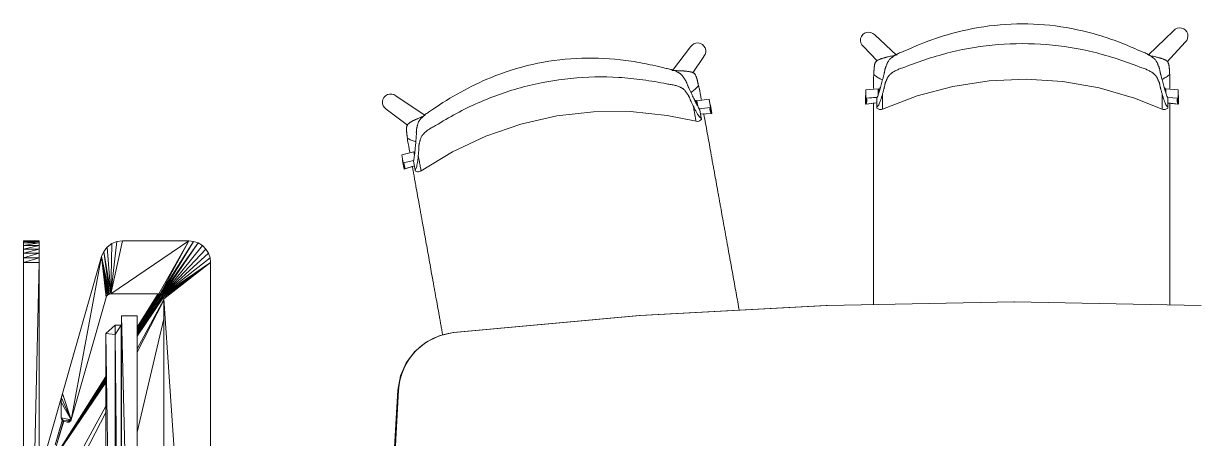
# Model space of a CAD drawing. Header units: millimetres. Extents: x 90978 to 295199, y -4084 to 97293.
# Drawn here: x 183926 to 185803, y 18806 to 19471 of the extents above; entities that cross this region are included whole.
import ezdxf

# ---------------------------------------------------------------- set-up
doc = ezdxf.new("R2010")
doc.units = ezdxf.units.MM
doc.header["$MEASUREMENT"] = 0
doc.layers.get('0').update_dxf_attribs({"linetype": 'CONTINUOUS'})
for name, color, linetype, lineweight in [('A-DETL-THIN', 8, 'CONTINUOUS', 9), ('G-IMPT', 8, 'CONTINUOUS', 9), ('I-FURN', 8, 'CONTINUOUS', 9)]:
    doc.layers.add(name, color=color, linetype=linetype, lineweight=lineweight)

# ---------------------------------------------------------------- blocks, each defined once
blk = doc.blocks.new('Synergy Type 3 - Desk Type 3_dwg_Family - 580997-310579-_3D_-768211-Level 0')
at = {"layer": 'G-IMPT'}
for p, q in [((-761.1, 1140.5), (-761, 1142)), ((-755.6, 842.3), (-755.6, 840.8)), ((-755.6, 840.8), (-739.2, 541.4)), ((-739.2, 541.4), (-739.2, 542.1)), ((-711.9, 242.9), (-739.2, 541.4)), ((-706.7, 220.4), (-711.9, 242.9)), ((-696.5, 199.7), (-706.7, 220.4)), ((-681.9, 181.8), (-696.5, 199.7)), ((-694.9, 198), (-696.5, 199.7)), ((-663.6, 167.8), (-681.9, 181.8)), ((-663.6, 167.8), (-666.8, 171)), ((-642.5, 158.4), (-663.6, 167.8)), ((-642.5, 158.4), (-645.7, 160.9)), ((-642.5, 158.4), (-644.5, 160.3)), ((-642.5, 158.4), (-643.8, 160.1)), ((-642.5, 158.4), (-619.8, 154.1)), ((-619.8, 154.1), (-621.7, 155.9)), ((-619.8, 154.1), (-435.6, 143.9))]:
    blk.add_line(p, q, dxfattribs=at)
blk = doc.blocks.new('Synergy Type 3 - Desk Type 3_dwg_Family - 607669-310583-_3D_-768213-Level 0')
at = {"layer": 'G-IMPT'}
for p, q in [((-532.4, -394.7), (-572.8, -383.2)), ((-532.4, -394.7), (-572.5, -383)), ((-531.9, -392.8), (-570.8, -381.7))]:
    blk.add_line(p, q, dxfattribs=at)
blk = doc.blocks.new('Synergy Type 3 - Desk Type 3_dwg_Family - 609077-310585-_3D_-768214-Level 0')
at = {"layer": 'G-IMPT'}
blk.add_line((-502.5, -415.1), (-614.5, -383.1), dxfattribs=at)
blk = doc.blocks.new('Synergy Type 3 - Desk Type 3_dwg_Family - 641585-310597-_3D_-768220-Level 0')
at = {"layer": 'G-IMPT'}
for p, q in [((240.9, -263.7), (-739.1, -263.7)), ((-739.1, -263.7), (-739.1, -288.7)), ((240.9, -263.7), (-739.1, -288.7)), ((-739.1, -288.7), (240.9, -288.7)), ((-289.1, -288.7), (-724.1, -288.7)), ((-210.8, -288.7), (-724.1, -288.7)), ((-724.1, -289.3), (-724.1, -288.7)), ((-724.1, -289.3), (225.9, -288.7)), ((-724.1, -298.7), (-724.1, -289.3)), ((-709.1, -298.7), (-724.1, -289.3)), ((225.9, -289.3), (-724.1, -289.3)), ((-710.5, -313.7), (-724.1, -298.7)), ((-709.1, -298.7), (-724.1, -298.7)), ((210.9, -298.7), (-710.5, -313.7)), ((-710.5, -313.7), (-709.1, -298.7)), ((225.9, -289.3), (-709.1, -298.7)), ((210.9, -298.7), (-709.1, -298.7)), ((-482.1, -313.7), (-710.5, -313.7))]:
    blk.add_line(p, q, dxfattribs=at)
blk = doc.blocks.new('Synergy Type 3 - Desk Type 3_dwg_Family - 678409-310601-_3D_-768222-Level 0')
at = {"layer": 'G-IMPT'}
for p, q in [((-839.2, -149.2), (-845.9, -153.3)), ((-831.8, -146.6), (-839.2, -149.2)), ((-839.2, -149.2), (-771.7, -223.1)), ((-824.1, -145.7), (-831.8, -146.6)), ((-831.8, -146.6), (-771.7, -223.1)), ((325.9, -145.7), (-824.1, -145.7)), ((-824.1, -145.7), (-771.7, -223.1)), ((-824.1, -145.7), (-770.1, -221.8)), ((-824.1, -145.7), (-768.1, -221)), ((-824.1, -145.7), (-766.1, -220.7)), ((325.9, -145.7), (-766.1, -220.7)), ((-855.6, -165.5), (-858.2, -172.9)), ((-851.4, -158.9), (-855.6, -165.5)), ((-855.6, -165.5), (-773, -224.7)), ((-855.6, -165.5), (-771.7, -223.1)), ((-845.9, -153.3), (-851.4, -158.9)), ((-851.4, -158.9), (-771.7, -223.1)), ((-845.9, -153.3), (-771.7, -223.1)), ((-858.2, -172.9), (-859.1, -180.7)), ((-859.1, -180.7), (-859.1, -286.9)), ((-859.1, -180.7), (-774.1, -305.5)), ((-859.1, -180.7), (-773.8, -226.6)), ((-859.1, -180.7), (-774.1, -228.7)), ((-858.2, -172.9), (-773.8, -226.6)), ((-858.2, -172.9), (-773, -224.7)), ((-773.8, -226.6), (-773, -224.7)), ((-773, -224.7), (-771.7, -223.1)), ((-771.7, -223.1), (-770.1, -221.8)), ((-770.1, -221.8), (-768.1, -221)), ((-768.1, -221), (-766.1, -220.7)), ((-766.1, -220.7), (267.9, -220.7)), ((-773.8, -226.6), (-774.1, -228.7)), ((-774.1, -305.5), (-774.1, -228.7)), ((-773.8, -226.7), (-773.8, -226.6)), ((-857.9, -295.8), (-859.1, -286.9)), ((-774.1, -305.5), (-859.1, -286.9)), ((-854.5, -304.2), (-857.9, -295.8)), ((-774.1, -305.5), (-857.9, -295.8)), ((-849, -311.4), (-854.5, -304.2)), ((-774.1, -305.5), (-854.5, -304.2)), ((-774.1, -305.5), (-849, -311.4)), ((-849, -311.4), (-842, -316.9)), ((-774.1, -305.5), (-842, -316.9)), ((-773.8, -307.6), (-842, -316.9)), ((-842, -316.9), (-833.7, -320.5)), ((-773.8, -307.6), (-833.7, -320.5)), ((-773, -309.5), (-833.7, -320.5)), ((-771.8, -311.1), (-833.7, -320.5)), ((-770.1, -312.4), (-833.7, -320.5)), ((-768.3, -313.2), (-833.7, -320.5)), ((-773.8, -307.6), (-774.1, -305.5)), ((-773, -309.5), (-773.8, -307.6)), ((-771.8, -311.1), (-773, -309.5)), ((-770.1, -312.4), (-771.8, -311.1)), ((-770.1, -312.4), (-768.3, -313.2)), ((-572.1, -369.2), (-768.3, -313.2)), ((-614.5, -383.1), (-833.7, -320.5)), ((-572.1, -369.2), (-833.7, -320.5)), ((-614.5, -383.1), (-572.1, -369.2)), ((-607.7, -384.6), (-572.1, -369.2)), ((-600.8, -385), (-572.1, -369.2)), ((-575.2, -385), (-572.1, -369.2)), ((-570.9, -369.8), (-572.1, -369.2)), ((-570.4, -381.4), (-572.1, -369.2)), ((-568.6, -375.4), (-572.1, -369.2)), ((-569.9, -370.6), (-570.9, -369.8)), ((-569.9, -370.6), (-570.9, -369.8)), ((-568.5, -374.1), (-570.9, -369.8)), ((-568.6, -375.4), (-570.9, -369.8)), ((-568.5, -374.1), (-570.9, -369.8)), ((-568.6, -372.8), (-570.9, -369.8)), ((-568.6, -372.8), (-570.9, -369.8)), ((-569.9, -370.6), (-570.9, -369.8)), ((-569.1, -371.6), (-569.9, -370.6)), ((-569.1, -371.6), (-569.9, -370.6)), ((-568.6, -372.8), (-569.9, -370.6)), ((-568.6, -372.8), (-569.9, -370.6)), ((-569.1, -371.6), (-569.9, -370.6)), ((-568.6, -372.8), (-569.1, -371.6)), ((-568.6, -372.8), (-569.1, -371.6)), ((-568.6, -372.8), (-569.1, -371.6)), ((-568.5, -374.1), (-568.6, -372.8)), ((-568.5, -374.1), (-568.6, -372.8)), ((-568.5, -374.1), (-568.6, -372.8)), ((-568.5, -374.1), (-568.6, -375.4)), ((-568.6, -375.4), (-568.5, -374.1)), ((-568.5, -374.1), (-568.6, -375.4)), ((-607.7, -384.6), (-614.5, -383.1)), ((-607.7, -384.6), (-600.8, -385)), ((-600.8, -385), (-575.2, -385)), ((-570.4, -381.4), (-575.2, -385)), ((-573.9, -384.9), (-575.2, -385)), ((-573.9, -384.9), (-575.2, -385)), ((-573.9, -384.9), (-575.2, -385)), ((-570.4, -381.4), (-573.9, -384.9)), ((-570.4, -381.4), (-573.9, -384.9)), ((-572.7, -384.4), (-573.9, -384.9)), ((-572.7, -384.4), (-573.9, -384.9)), ((-572.7, -384.4), (-573.9, -384.9)), ((-570.4, -381.4), (-572.7, -384.4)), ((-570.4, -381.4), (-572.7, -384.4)), ((-570.9, -382.6), (-572.7, -384.4)), ((-570.9, -382.6), (-572.7, -384.4)), ((-571.7, -383.6), (-572.7, -384.4)), ((-571.7, -383.6), (-572.7, -384.4)), ((-571.7, -383.6), (-572.7, -384.4)), ((-570.9, -382.6), (-571.7, -383.6)), ((-570.9, -382.6), (-571.7, -383.6)), ((-570.9, -382.6), (-571.7, -383.6)), ((-570.9, -382.6), (-570.4, -381.4)), ((-570.4, -381.4), (-570.9, -382.6)), ((-570.9, -382.6), (-570.4, -381.4)), ((-570.4, -381.4), (-568.6, -375.4))]:
    blk.add_line(p, q, dxfattribs=at)
blk = doc.blocks.new('Synergy Type 3 - Desk Type 3_dwg_Family - 680513-310603-_3D_-768223-Level 0')
at = {"layer": 'G-IMPT'}
for p, q in [((-712.8, -263.7), (-772.8, -224.4)), ((-710.2, -263.7), (-771.6, -223)), ((-708, -263.7), (-770.3, -222)), ((-706.2, -263.7), (-768.9, -221.3)), ((-686, -263.7), (-765.1, -220.7)), ((-680.6, -263.7), (-763.9, -220.7)), ((-552.3, -263.7), (-734.1, -220.7)), ((-718.3, -263.7), (-773.8, -228.3)), ((-720.9, -263.7), (-773.8, -230.4)), ((-715.5, -263.7), (-773.6, -226.2)), ((-502.1, -401.7), (-641.6, -313.7)), ((-502.1, -401.7), (-640, -313.7)), ((-502.1, -401.7), (-638.2, -313.7)), ((-502.1, -401.7), (-636.4, -313.7)), ((-502.1, -401.7), (-634.8, -313.7)), ((-502.1, -401.7), (-633.4, -313.7)), ((-502.1, -401.7), (-632.2, -313.7)), ((-502.1, -363.7), (-594, -313.7)), ((-487.1, -363.7), (-583.9, -313.7)), ((-502.1, -401.7), (-570.3, -381.1))]:
    blk.add_line(p, q, dxfattribs=at)
blk = doc.blocks.new('Synergy Type 3 - Desk Type 3_dwg_Family - 687609-310611-_3D_-768227-Level 0')
at = {"layer": 'G-IMPT'}
for p, q in [((-859.1, -445.7), (-859.1, -420.7)), ((-858.2, -420.7), (-859.1, -420.7)), ((-858.2, -445.7), (-859.1, -420.7)), ((-855.6, -420.7), (-858.2, -420.7)), ((-858.2, -445.7), (-858.2, -420.7)), ((-855.6, -445.7), (-858.2, -420.7)), ((-855.6, -420.7), (-851.4, -420.7)), ((-855.6, -445.7), (-855.6, -420.7)), ((-851.4, -445.7), (-855.6, -420.7)), ((-845.9, -420.7), (-851.4, -420.7)), ((-851.4, -445.7), (-851.4, -420.7)), ((-845.9, -445.7), (-851.4, -420.7)), ((-839.2, -420.7), (-845.9, -420.7)), ((-839.2, -445.7), (-845.9, -420.7)), ((-845.9, -445.7), (-845.9, -420.7)), ((-839.2, -420.7), (-831.8, -420.7)), ((-831.8, -445.7), (-839.2, -420.7)), ((-839.2, -445.7), (-839.2, -420.7)), ((-831.8, -420.7), (-824.1, -420.7)), ((-831.8, -445.7), (-831.8, -420.7)), ((-824.1, -445.7), (-831.8, -420.7)), ((325.9, -420.7), (-824.1, -420.7)), ((-824.1, -445.7), (-824.1, -420.7)), ((325.9, -445.7), (-824.1, -420.7)), ((-859.1, -445.7), (-858.2, -445.7)), ((-858.2, -445.7), (-855.6, -445.7)), ((-855.6, -445.7), (-851.4, -445.7)), ((-851.4, -445.7), (-845.9, -445.7)), ((-839.2, -445.7), (-845.9, -445.7)), ((-831.8, -445.7), (-839.2, -445.7)), ((-831.8, -445.7), (-824.1, -445.7)), ((-824.1, -445.7), (325.9, -445.7))]:
    blk.add_line(p, q, dxfattribs=at)

msp = doc.modelspace()

# ---------------------------------------------------------------- linework, layer by layer
at = {"layer": 'A-DETL-THIN'}
for p, q in [((185214.3, 19019.5), (184915, 19003.1)), ((185514.1, 19025), (185214.3, 19019.5)), ((185813.8, 19019.5), (185514.1, 19025)), ((184915, 19003.1), (184616.3, 18975.8)), ((184527.7, 18883.8), (184518.6, 18724.4))]:
    msp.add_line(p, q, dxfattribs=at)
msp.add_arc((184625.1, 18878.6), 97.6, 95.2275, 176.9515, dxfattribs=at)
at = {"layer": 'I-FURN'}
for p, q in [((185325.8, 19420.6), (185290.7, 19452.8)), ((185769.6, 19459.5), (185729, 19420.1)), ((184995.6, 19433.6), (184966.8, 19395.7)), ((185272.5, 19434.1), (185294.6, 19411.3)), ((185759.4, 19409.8), (185788.4, 19441.3)), ((184999.2, 19392.1), (185016.9, 19418.4)), ((185358.5, 19355.2), (185415.6, 19370.4)), ((185415.6, 19370.4), (185474, 19379.3)), ((185474, 19379.3), (185533.1, 19381.9)), ((185533.1, 19381.9), (185592.1, 19378.1)), ((185592.1, 19378.1), (185650.4, 19367.9)), ((184570.1, 19323.6), (184523.1, 19355.2)), ((185276.1, 19355.1), (185276.1, 19341.8)), ((185276.4, 19364.8), (185296.3, 19366.2)), ((185276.4, 19351.5), (185276.4, 19364.8)), ((185294.8, 19352.8), (185276.4, 19351.5)), ((185294.7, 19352.7), (185277.4, 19351.5)), ((185294.2, 19351.2), (185294.2, 19337.6)), ((185296.3, 19366.2), (185296.3, 19357.4)), ((185297.3, 19366.2), (185297.3, 19360.3)), ((185303.3, 19333.9), (185358.5, 19355.2)), ((185650.4, 19367.9), (185707.2, 19351.4)), ((185707.2, 19351.4), (185751.1, 19333.9)), ((185756.2, 19363.2), (185756.2, 19366.2)), ((185757.2, 19366.2), (185777.1, 19364.8)), ((185757.2, 19360.3), (185757.2, 19366.2)), ((185777.1, 19351.5), (185759.7, 19352.7)), ((185760.2, 19351.2), (185760.2, 19337.6)), ((185777.1, 19364.8), (185777.1, 19351.5)), ((185777.4, 19341.8), (185777.4, 19355.1)), ((184507.9, 19333.9), (184542, 19308.1)), ((185005.6, 19341.4), (185004.5, 19347.2)), ((185005.5, 19347.4), (185025.3, 19349.6)), ((185007, 19338.7), (185005.5, 19347.4)), ((185027.7, 19336.5), (185009.4, 19334.4)), ((185026.7, 19336.3), (185009.4, 19334.4)), ((185012.6, 19319.6), (185010.2, 19333)), ((185025.3, 19349.6), (185027.7, 19336.5)), ((185029.7, 19327), (185027.3, 19340.1)), ((185276.1, 19341.8), (185294.2, 19344)), ((185277, 19341.8), (185294.2, 19343.8)), ((185296, 19334.3), (185294.2, 19335.5)), ((185298.1, 19333.5), (185296, 19334.3)), ((185299.6, 19333.3), (185298.1, 19333.5)), ((185301.5, 19333.4), (185299.6, 19333.3)), ((185303.3, 19333.9), (185301.5, 19333.4)), ((185751.1, 19333.9), (185752.9, 19333.4)), ((185752.9, 19333.4), (185754.8, 19333.3)), ((185754.8, 19333.3), (185756.3, 19333.5)), ((185756.3, 19333.5), (185758.4, 19334.3)), ((185758.4, 19334.3), (185760.2, 19335.5)), ((185760.2, 19343.8), (185777.4, 19341.8)), ((185760.2, 19343.7), (185776.4, 19341.8)), ((184723.6, 19309.9), (184781.3, 19322.9)), ((184781.3, 19322.9), (184840, 19329.6)), ((184840, 19329.6), (184899.1, 19329.9)), ((184899.1, 19329.9), (184957.9, 19323.8)), ((184957.9, 19323.8), (185004.3, 19314.4)), ((185006.4, 19314.2), (185004.3, 19314.4)), ((185008.7, 19314.6), (185006.4, 19314.2)), ((185010.1, 19315.2), (185008.7, 19314.6)), ((185011.7, 19316.2), (185010.1, 19315.2)), ((185011.5, 19325.9), (185029.7, 19327)), ((185011.5, 19325.7), (185028.8, 19326.8)), ((185013, 19317.6), (185011.7, 19316.2)), ((184667.6, 19290.7), (184723.6, 19309.9)), ((184614.1, 19265.6), (184667.6, 19290.7)), ((184532.6, 19260.7), (184552, 19265.6)), ((184535, 19247.6), (184532.6, 19260.7)), ((184552, 19265.6), (184553, 19259.7)), ((184552.9, 19265.7), (184553.4, 19262.8)), ((184563.6, 19234.9), (184614.1, 19265.6)), ((184534, 19251.1), (184536.4, 19237.9)), ((184551.8, 19251.8), (184535, 19247.6)), ((184536.4, 19237.9), (184552.9, 19243)), ((184537.3, 19238.1), (184552.9, 19242.9)), ((184554, 19236.9), (184551.6, 19250.3)), ((184554.4, 19234.8), (184556.1, 19234)), ((184556.1, 19234), (184557.9, 19233.6)), ((184557.9, 19233.6), (184559.4, 19233.6)), ((184559.4, 19233.6), (184561.7, 19234)), ((184561.7, 19234), (184563.6, 19234.9))]:
    msp.add_line(p, q, dxfattribs=at)
for centre, start, end in [((185779.6, 19451), 311.9662, 139.5824), ((185280.9, 19444.1), 41.9896, 229.6059), ((185006.8, 19426.8), 320.6202, 148.2364), ((184514.8, 19345.1), 50.6436, 238.2599)]:
    msp.add_arc(centre, 13.1, start, end, dxfattribs=at)
for centre, major_axis, start_param, end_param in [((185259.6, 19360.5), (-17.4, 0), 2.819103, 2.902745), ((185259.6, 19347.2), (-17.4, 0), 2.819103, 3.398599), ((185260.5, 19347.1), (-17.4, 0), 2.819103, 3.398599), ((185792.9, 19347.2), (-17.4, 0), 6.026179, 6.605675), ((185793.9, 19347.1), (-17.4, 0), 6.026179, 6.605675), ((185793.9, 19360.5), (-17.4, 0), 0.238848, 0.322489), ((185044, 19335), (17.1, 3.1), 2.884586, 3.464082), ((185042.6, 19348.3), (17.1, 3.1), 3.380441, 3.464082), ((185045, 19335.2), (17.1, 3.1), 2.884586, 3.464082), ((184516.8, 19253.4), (17.1, 3.1), 5.960696, 6.044337), ((184519.2, 19240.3), (17.1, 3.1), 5.960696, 6.540192), ((184520.1, 19240.5), (17.1, 3.1), 5.960696, 6.540192)]:
    msp.add_ellipse(centre, major_axis=major_axis, ratio=0.978487, start_param=start_param, end_param=end_param, dxfattribs=at)
for points, knots in [([(185339.1, 19427.3), (185355.1, 19434.8), (185388, 19448), (185444.9, 19463.7), (185509.4, 19472.2), (185580.4, 19469.1), (185638.2, 19456.6), (185682.9, 19441.5), (185704.6, 19432.3), (185715.4, 19427.3)], [-1, -1, -1, -1, -0.863636, -0.727273, -0.545455, -0.363636, -0.181818, -0.090909, 0, 0, 0, 0]), ([(185296.6, 19358.4), (185297.3, 19360.2), (185298.4, 19363.5), (185299.8, 19368.5), (185301, 19372.6), (185302.1, 19376.8), (185303.3, 19381.3), (185304.4, 19385.4), (185305.2, 19388.7), (185305.8, 19390.9), (185306.2, 19392.6), (185306.5, 19394.3), (185306.8, 19395.9), (185307.1, 19397.7), (185307.5, 19399), (185307.8, 19400.2), (185308.2, 19401.1), (185308.4, 19401.6), (185308.5, 19401.9), (185308.7, 19402.3), (185308.9, 19402.8), (185309.3, 19403.7), (185309.8, 19405.1), (185310.4, 19406.7), (185311.2, 19408.4), (185312.1, 19410.1), (185313.3, 19411.8), (185314.4, 19413.3), (185315.4, 19414.2), (185315.9, 19414.8), (185316.4, 19415.2), (185316.9, 19415.6), (185317.6, 19416.2), (185318.8, 19417.1), (185320.6, 19418.5), (185323.1, 19420.1), (185326.7, 19422.1), (185331.8, 19424.6), (185336.5, 19426.4), (185339.1, 19427.3)], [0, 0, 0, 0, 0.142857, 0.214286, 0.285714, 0.357143, 0.428571, 0.5, 0.535714, 0.571429, 0.589286, 0.607143, 0.642857, 0.660714, 0.678571, 0.696429, 0.705357, 0.709821, 0.714286, 0.71875, 0.723214, 0.732143, 0.75, 0.767857, 0.785714, 0.803571, 0.821429, 0.839286, 0.848214, 0.852679, 0.857143, 0.861607, 0.866071, 0.875, 0.892857, 0.910714, 0.928571, 0.964286, 1, 1, 1, 1]), ([(185715.4, 19401.2), (185703.4, 19406.1), (185679.2, 19414.9), (185629.7, 19429), (185566, 19439.3), (185488.5, 19439.3), (185424.8, 19429), (185375.2, 19414.9), (185351, 19406.1), (185339.1, 19401.2)], [-1, -1, -1, -1, -0.9, -0.8, -0.6, -0.4, -0.2, -0.1, 0, 0, 0, 0]), ([(185715.4, 19427.3), (185717.9, 19426.4), (185722.6, 19424.6), (185727.7, 19422.1), (185731.3, 19420.1), (185733.8, 19418.5), (185735.7, 19417.1), (185736.9, 19416.2), (185737.5, 19415.6), (185738, 19415.2), (185738.5, 19414.8), (185739.1, 19414.2), (185740, 19413.3), (185741.2, 19411.8), (185742.3, 19410.1), (185743.2, 19408.4), (185744, 19406.7), (185744.6, 19405.1), (185745.2, 19403.7), (185745.5, 19402.8), (185745.7, 19402.3), (185745.9, 19401.9), (185746.1, 19401.6), (185746.3, 19401.1), (185746.6, 19400.2), (185746.9, 19399), (185747.3, 19397.7), (185747.6, 19395.9), (185747.9, 19394.3), (185748.2, 19392.6), (185748.5, 19391.3), (185748.9, 19390), (185749.3, 19388.3), (185750.1, 19385.4), (185751.1, 19381.3), (185752.3, 19376.8), (185753.5, 19372.6), (185754.6, 19368.5), (185755.7, 19364.7), (185756.7, 19361.3), (185757.4, 19359.3), (185757.8, 19358.4)], [0, 0, 0, 0, 0.035714, 0.071429, 0.089286, 0.107143, 0.125, 0.133929, 0.138393, 0.142857, 0.147321, 0.151786, 0.160714, 0.178571, 0.196429, 0.214286, 0.232143, 0.25, 0.267857, 0.276786, 0.28125, 0.285714, 0.290179, 0.294643, 0.303571, 0.321429, 0.339286, 0.357143, 0.392857, 0.410714, 0.428571, 0.446429, 0.464286, 0.5, 0.571429, 0.642857, 0.714286, 0.785714, 0.857143, 0.928571, 1, 1, 1, 1]), ([(184582.2, 19333.2), (184596.7, 19343.4), (184626.7, 19362.1), (184679.9, 19387.8), (184741.9, 19407.6), (184812.3, 19417.1), (184871.4, 19415.1), (184918.1, 19408.1), (184941.1, 19403), (184952.5, 19400)], [-1, -1, -1, -1, -0.863636, -0.727273, -0.545455, -0.363636, -0.181818, -0.090909, 0, 0, 0, 0]), ([(185289.1, 19389.5), (185289.2, 19390.6), (185289.3, 19392.3), (185289.4, 19394.2), (185289.5, 19395.3), (185289.5, 19396.2), (185289.6, 19397), (185289.7, 19398), (185289.8, 19399.2), (185289.9, 19400.4), (185290, 19401.3), (185290, 19401.8), (185290.1, 19402.2), (185290.1, 19402.6), (185290.2, 19403.1), (185290.3, 19404), (185290.5, 19405.2), (185290.9, 19406.5), (185291.3, 19407.8), (185291.9, 19409), (185292.8, 19410.2), (185293.8, 19411.1), (185294.7, 19411.7), (185295.3, 19412.2), (185296, 19412.6), (185297, 19413.1), (185298.3, 19413.6), (185300, 19414.3), (185301.8, 19414.9), (185303.5, 19415.4), (185305.1, 19415.9), (185306.7, 19416.3), (185308.3, 19416.7), (185310.2, 19417.2), (185312.7, 19417.8), (185317.1, 19418.8), (185320.8, 19419.6), (185323.2, 19420.1)], [0, 0, 0, 0, 0.0625, 0.09375, 0.109375, 0.125, 0.140625, 0.15625, 0.1875, 0.21875, 0.234375, 0.242188, 0.25, 0.257812, 0.265625, 0.28125, 0.3125, 0.34375, 0.375, 0.40625, 0.4375, 0.46875, 0.484375, 0.5, 0.515625, 0.53125, 0.5625, 0.59375, 0.625, 0.65625, 0.6875, 0.71875, 0.75, 0.78125, 0.8125, 0.875, 1, 1, 1, 1]), ([(185729.4, 19420.1), (185731.7, 19419.6), (185735.4, 19418.8), (185739.9, 19417.8), (185742.3, 19417.2), (185744.2, 19416.7), (185745.8, 19416.3), (185747.4, 19415.9), (185749, 19415.4), (185750.7, 19414.9), (185752.5, 19414.3), (185754.2, 19413.6), (185755.5, 19413.1), (185756.5, 19412.6), (185757.2, 19412.2), (185757.9, 19411.7), (185758.7, 19411.1), (185759.7, 19410.2), (185760.6, 19409), (185761.2, 19407.8), (185761.7, 19406.5), (185762, 19405.2), (185762.2, 19404), (185762.3, 19403.1), (185762.4, 19402.6), (185762.5, 19402.2), (185762.5, 19401.8), (185762.6, 19401.3), (185762.7, 19400.4), (185762.8, 19399.2), (185762.9, 19398), (185762.9, 19397), (185763, 19396.2), (185763, 19395.3), (185763.1, 19394.2), (185763.2, 19392.3), (185763.3, 19390.6), (185763.4, 19389.5)], [0, 0, 0, 0, 0.125, 0.1875, 0.21875, 0.25, 0.28125, 0.3125, 0.34375, 0.375, 0.40625, 0.4375, 0.46875, 0.484375, 0.5, 0.515625, 0.53125, 0.5625, 0.59375, 0.625, 0.65625, 0.6875, 0.71875, 0.734375, 0.742188, 0.75, 0.757812, 0.765625, 0.78125, 0.8125, 0.84375, 0.859375, 0.875, 0.890625, 0.90625, 0.9375, 1, 1, 1, 1]), ([(184952.5, 19400), (184955.2, 19399.5), (184960.2, 19398.5), (184965.6, 19397), (184969.5, 19395.6), (184972.3, 19394.5), (184974.3, 19393.5), (184975.7, 19392.8), (184976.4, 19392.4), (184977, 19392.1), (184977.5, 19391.7), (184978.2, 19391.3), (184979.3, 19390.5), (184980.7, 19389.3), (184982.1, 19387.8), (184983.3, 19386.3), (184984.4, 19384.8), (184985.3, 19383.2), (184986.1, 19382), (184986.6, 19381.2), (184986.9, 19380.7), (184987.1, 19380.4), (184987.3, 19380), (184987.6, 19379.6), (184988.1, 19378.8), (184988.6, 19377.7), (184989.2, 19376.5), (184989.9, 19374.8), (184990.4, 19373.2), (184991.1, 19371.6), (184991.6, 19370.4), (184992.1, 19369.2), (184992.9, 19367.6), (184994.1, 19364.8), (184995.9, 19361), (184997.9, 19356.8), (184999.8, 19352.9), (185001.6, 19349), (185003.3, 19345.5), (185005, 19342.4), (185006, 19340.5), (185006.5, 19339.6)], [0, 0, 0, 0, 0.035714, 0.071429, 0.089286, 0.107143, 0.125, 0.133929, 0.138393, 0.142857, 0.147321, 0.151786, 0.160714, 0.178571, 0.196429, 0.214286, 0.232143, 0.25, 0.267857, 0.276786, 0.28125, 0.285714, 0.290179, 0.294643, 0.303571, 0.321429, 0.339286, 0.357143, 0.392857, 0.410714, 0.428571, 0.446429, 0.464286, 0.5, 0.571429, 0.642857, 0.714286, 0.785714, 0.857143, 0.928571, 1, 1, 1, 1]), ([(184969.5, 19395.7), (184971.8, 19395.6), (184975.7, 19395.5), (184980.2, 19395.3), (184982.8, 19395.1), (184984.6, 19395), (184986.4, 19394.9), (184988, 19394.7), (184989.6, 19394.6), (184991.4, 19394.3), (184993.3, 19394.1), (184995.1, 19393.7), (184996.5, 19393.4), (184997.5, 19393.1), (184998.3, 19392.8), (184999, 19392.5), (185000, 19392), (185001.1, 19391.3), (185002.2, 19390.3), (185003, 19389.2), (185003.7, 19388.1), (185004.2, 19386.8), (185004.7, 19385.7), (185004.9, 19384.8), (185005.1, 19384.3), (185005.2, 19383.9), (185005.3, 19383.6), (185005.5, 19383.1), (185005.7, 19382.2), (185006.1, 19381), (185006.4, 19379.8), (185006.6, 19378.9), (185006.8, 19378.1), (185007, 19377.3), (185007.3, 19376.2), (185007.7, 19374.3), (185008.1, 19372.7), (185008.4, 19371.6)], [0, 0, 0, 0, 0.125, 0.1875, 0.21875, 0.25, 0.28125, 0.3125, 0.34375, 0.375, 0.40625, 0.4375, 0.46875, 0.484375, 0.5, 0.515625, 0.53125, 0.5625, 0.59375, 0.625, 0.65625, 0.6875, 0.71875, 0.734375, 0.742188, 0.75, 0.757812, 0.765625, 0.78125, 0.8125, 0.84375, 0.859375, 0.875, 0.890625, 0.90625, 0.9375, 1, 1, 1, 1]), ([(185289.1, 19389.5), (185291, 19388), (185294.8, 19385.1), (185299.5, 19382.3), (185302.3, 19380.9), (185303.1, 19380.6)], [0, 0, 0, 0, 0.02777778, 0.05555556, 0.06696683, 0.06696683, 0.06696683, 0.06696683]), ([(185339.1, 19401.2), (185336.6, 19400.5), (185331.9, 19399), (185326.9, 19396.9), (185323.3, 19395.1), (185320.8, 19393.7), (185319, 19392.5), (185317.8, 19391.6), (185317.1, 19391.1), (185316.6, 19390.7), (185316.1, 19390.3), (185315.5, 19389.8), (185314.6, 19388.9), (185313.4, 19387.5), (185312.2, 19385.8), (185311.2, 19384.1), (185310.4, 19382.4), (185309.7, 19380.7), (185309.1, 19379.5), (185308.8, 19378.6), (185308.5, 19378.1), (185308.4, 19377.8), (185308.2, 19377.4), (185308, 19377), (185307.7, 19376.2), (185307.3, 19375.2), (185307, 19374), (185306.7, 19372.5), (185306.5, 19371.1), (185306.2, 19369.6), (185305.9, 19368.4), (185305.6, 19367.2), (185305.2, 19365.6), (185304.4, 19362.8), (185303.8, 19360.5), (185303.3, 19358.9)], [0, 0, 0, 0, 0.0625, 0.125, 0.15625, 0.1875, 0.21875, 0.234375, 0.242188, 0.25, 0.257812, 0.265625, 0.28125, 0.3125, 0.34375, 0.375, 0.40625, 0.4375, 0.46875, 0.484375, 0.492188, 0.5, 0.507812, 0.515625, 0.53125, 0.5625, 0.59375, 0.625, 0.6875, 0.71875, 0.75, 0.78125, 0.8125, 0.875, 1, 1, 1, 1]), ([(185751.1, 19358.9), (185750.6, 19360.5), (185750, 19362.8), (185749.2, 19365.6), (185748.8, 19367.2), (185748.5, 19368.4), (185748.2, 19369.6), (185747.9, 19371.1), (185747.7, 19372.5), (185747.4, 19374), (185747.1, 19375.2), (185746.7, 19376.2), (185746.4, 19377), (185746.2, 19377.4), (185746.1, 19377.8), (185745.9, 19378.1), (185745.7, 19378.6), (185745.3, 19379.5), (185744.7, 19380.7), (185744, 19382.4), (185743.2, 19384.1), (185742.2, 19385.8), (185741, 19387.5), (185739.9, 19388.9), (185738.9, 19389.8), (185738.3, 19390.3), (185737.8, 19390.7), (185737.3, 19391.1), (185736.7, 19391.6), (185735.5, 19392.5), (185733.6, 19393.7), (185731.1, 19395.1), (185727.5, 19396.9), (185722.5, 19399), (185717.8, 19400.5), (185715.4, 19401.2)], [0, 0, 0, 0, 0.125, 0.1875, 0.21875, 0.25, 0.28125, 0.3125, 0.375, 0.40625, 0.4375, 0.46875, 0.484375, 0.492188, 0.5, 0.507812, 0.515625, 0.53125, 0.5625, 0.59375, 0.625, 0.65625, 0.6875, 0.71875, 0.734375, 0.742188, 0.75, 0.757812, 0.765625, 0.78125, 0.8125, 0.84375, 0.875, 0.9375, 1, 1, 1, 1]), ([(185750.7, 19381.2), (185751.1, 19381.4), (185753.4, 19382.6), (185757.7, 19385.1), (185761.5, 19388), (185763.4, 19389.5)], [0.93933321, 0.93933321, 0.93933321, 0.93933321, 0.94444444, 0.97222222, 1, 1, 1, 1]), ([(184957.2, 19374.3), (184944.5, 19377), (184919.2, 19381.3), (184867.9, 19386.4), (184803.4, 19385.2), (184727.1, 19371.5), (184666.3, 19350), (184620, 19327.4), (184597.7, 19314.4), (184586.9, 19307.5)], [-1, -1, -1, -1, -0.9, -0.8, -0.6, -0.4, -0.2, -0.1, 0, 0, 0, 0]), ([(184999.9, 19339), (184999.1, 19340.4), (184998.1, 19342.6), (184996.8, 19345.2), (184996.1, 19346.7), (184995.6, 19347.9), (184995.1, 19349), (184994.6, 19350.4), (184994.1, 19351.8), (184993.5, 19353.2), (184993, 19354.3), (184992.5, 19355.2), (184992, 19355.9), (184991.8, 19356.3), (184991.5, 19356.6), (184991.3, 19356.9), (184991, 19357.4), (184990.5, 19358.2), (184989.7, 19359.3), (184988.7, 19360.8), (184987.6, 19362.3), (184986.4, 19363.8), (184984.9, 19365.3), (184983.5, 19366.5), (184982.3, 19367.2), (184981.7, 19367.6), (184981.1, 19367.9), (184980.6, 19368.2), (184979.9, 19368.6), (184978.5, 19369.2), (184976.5, 19370.1), (184973.8, 19371.1), (184969.9, 19372.2), (184964.6, 19373.4), (184959.7, 19374), (184957.2, 19374.3)], [0, 0, 0, 0, 0.125, 0.1875, 0.21875, 0.25, 0.28125, 0.3125, 0.375, 0.40625, 0.4375, 0.46875, 0.484375, 0.492188, 0.5, 0.507812, 0.515625, 0.53125, 0.5625, 0.59375, 0.625, 0.65625, 0.6875, 0.71875, 0.734375, 0.742188, 0.75, 0.757812, 0.765625, 0.78125, 0.8125, 0.84375, 0.875, 0.9375, 1, 1, 1, 1]), ([(184996.2, 19360.3), (184996.9, 19360.8), (184999.4, 19362.7), (185003.6, 19366.3), (185006.8, 19369.7), (185008.4, 19371.6)], [0.93303317, 0.93303317, 0.93303317, 0.93303317, 0.94444444, 0.97222222, 1, 1, 1, 1]), ([(185303.3, 19334.6), (185303.3, 19334.9), (185303.3, 19335.5), (185303.3, 19337.5), (185303.3, 19341.4), (185303.3, 19348.6), (185303.3, 19355.1), (185303.3, 19358.9)], [0.4444444, 0.4444444, 0.4444444, 0.4444444, 0.5138889, 0.5833333, 0.7222222, 0.8611111, 1, 1, 1, 1]), ([(185751.1, 19358.9), (185751.1, 19355.9), (185751.1, 19350.5), (185751.1, 19344.1), (185751.1, 19339.4), (185751.1, 19336.7), (185751.1, 19335.3), (185751.1, 19334.8), (185751.1, 19334.6)], [0, 0, 0, 0, 0.1111111, 0.2222222, 0.3333333, 0.4444444, 0.5, 0.5555556, 0.5555556, 0.5555556, 0.5555556]), ([(184552.7, 19257.8), (184553.1, 19259.7), (184553.5, 19263.1), (184554.1, 19268.3), (184554.4, 19272.5), (184554.8, 19276.9), (184555.2, 19281.5), (184555.5, 19285.7), (184555.8, 19289.1), (184556, 19291.4), (184556.1, 19293.1), (184556.1, 19294.8), (184556, 19296.5), (184556.1, 19298.3), (184556.2, 19299.7), (184556.3, 19300.9), (184556.5, 19301.8), (184556.6, 19302.3), (184556.7, 19302.7), (184556.8, 19303.1), (184556.9, 19303.7), (184557.1, 19304.6), (184557.4, 19306), (184557.7, 19307.8), (184558.2, 19309.6), (184558.8, 19311.4), (184559.6, 19313.3), (184560.5, 19314.9), (184561.2, 19316.1), (184561.7, 19316.7), (184562.1, 19317.2), (184562.5, 19317.7), (184563, 19318.4), (184564.1, 19319.5), (184565.7, 19321.2), (184567.8, 19323.2), (184571, 19325.8), (184575.6, 19329.2), (184579.9, 19331.8), (184582.2, 19333.2)], [0, 0, 0, 0, 0.142857, 0.214286, 0.285714, 0.357143, 0.428571, 0.5, 0.535714, 0.571429, 0.589286, 0.607143, 0.642857, 0.660714, 0.678571, 0.696429, 0.705357, 0.709821, 0.714286, 0.71875, 0.723214, 0.732143, 0.75, 0.767857, 0.785714, 0.803571, 0.821429, 0.839286, 0.848214, 0.852679, 0.857143, 0.861607, 0.866071, 0.875, 0.892857, 0.910714, 0.928571, 0.964286, 1, 1, 1, 1]), ([(184999.9, 19339), (185000.4, 19336), (185001.3, 19330.7), (185002.5, 19324.4), (185003.3, 19319.8), (185003.8, 19317.1), (185004, 19315.7), (185004.1, 19315.3), (185004.2, 19315.1)], [0, 0, 0, 0, 0.1111111, 0.2222222, 0.3333333, 0.4444444, 0.5, 0.5555556, 0.5555556, 0.5555556, 0.5555556]), ([(185004.6, 19347.1), (185004.2, 19347.4), (185003.3, 19347.8), (185002.4, 19348.2), (185002, 19348.4)], [-0.8810546, -0.8810546, -0.8810546, -0.8810546, -0.6666667, -0.4718724, -0.4718724, -0.4718724, -0.4718724]), ([(185288.9, 19021), (185288.9, 19022.7), (185288.9, 19029.4), (185288.9, 19040.9), (185288.9, 19055.6), (185288.9, 19070.4), (185288.9, 19085.6), (185288.9, 19101), (185288.9, 19116.1), (185288.9, 19128.7), (185288.9, 19138.8), (185288.9, 19146.4), (185288.9, 19154), (185288.9, 19164.1), (185288.9, 19176.4), (185288.9, 19188.8), (185288.9, 19198.7), (185288.9, 19206.3), (185288.9, 19213.9), (185288.9, 19223.9), (185288.9, 19236.3), (185288.9, 19248.8), (185288.9, 19258.9), (185288.9, 19266.6), (185288.9, 19274.2), (185288.9, 19284.3), (185288.9, 19296.8), (185288.9, 19311.8), (185288.9, 19327.3), (185288.9, 19338), (185288.9, 19343.6), (185288.9, 19344.1)], [-0.8699146, -0.8699146, -0.8699146, -0.8699146, -0.8571429, -0.8214286, -0.7857143, -0.75, -0.7142857, -0.6785714, -0.6428571, -0.6071429, -0.5892857, -0.5714286, -0.5535714, -0.5357143, -0.5, -0.4642857, -0.4464286, -0.4285714, -0.4107143, -0.3928571, -0.3571429, -0.3214286, -0.3035714, -0.2857143, -0.2678571, -0.25, -0.2142857, -0.1785714, -0.1428571, -0.1071429, -0.103964, -0.103964, -0.103964, -0.103964]), ([(185294.2, 19337.6), (185294.2, 19337), (185294.2, 19336.2), (185294.2, 19335.5), (185294.2, 19335.4), (185294.2, 19336.1), (185294.2, 19336.8), (185294.2, 19337.2)], [0, 0, 0, 0, 0.125, 0.25, 0.375, 0.5, 0.5837817, 0.5837817, 0.5837817, 0.5837817]), ([(185760.2, 19337.2), (185760.2, 19336.9), (185760.2, 19336.1), (185760.2, 19335.4), (185760.2, 19335.5), (185760.2, 19336.2), (185760.2, 19337), (185760.2, 19337.6)], [0.4171888, 0.4171888, 0.4171888, 0.4171888, 0.5, 0.625, 0.75, 0.875, 1, 1, 1, 1]), ([(185763.6, 19344.1), (185763.6, 19343.4), (185763.6, 19340.2), (185763.6, 19334.3), (185763.6, 19326.5), (185763.6, 19318.8), (185763.6, 19308.7), (185763.6, 19296.3), (185763.6, 19284.1), (185763.6, 19274.2), (185763.6, 19266.6), (185763.6, 19259), (185763.6, 19248.9), (185763.6, 19236.5), (185763.6, 19221.6), (185763.6, 19206.5), (185763.6, 19191.3), (185763.6, 19176.3), (185763.6, 19163.8), (185763.6, 19153.7), (185763.6, 19146.1), (185763.6, 19138.5), (185763.6, 19128.4), (185763.6, 19116), (185763.6, 19103.5), (185763.6, 19093.4), (185763.6, 19085.8), (185763.6, 19078.2), (185763.6, 19068.2), (185763.6, 19055.8), (185763.6, 19041.2), (185763.6, 19029.5), (185763.6, 19022.5), (185763.6, 19020.5)], [-0.8977274, -0.8977274, -0.8977274, -0.8977274, -0.8928571, -0.875, -0.8571429, -0.8392857, -0.8214286, -0.7857143, -0.75, -0.7321429, -0.7142857, -0.6964286, -0.6785714, -0.6428571, -0.6071429, -0.5714286, -0.5357143, -0.5, -0.4642857, -0.4464286, -0.4285714, -0.4107143, -0.3928571, -0.3571429, -0.3214286, -0.3035714, -0.2857143, -0.2678571, -0.25, -0.2142857, -0.1785714, -0.1428571, -0.1282683, -0.1282683, -0.1282683, -0.1282683]), ([(184541.7, 19287.5), (184541.5, 19288.5), (184541.3, 19290.2), (184541.1, 19292.1), (184541, 19293.2), (184540.9, 19294), (184540.8, 19294.8), (184540.7, 19295.8), (184540.6, 19297), (184540.5, 19298.3), (184540.4, 19299.2), (184540.4, 19299.7), (184540.3, 19300.1), (184540.3, 19300.5), (184540.3, 19301), (184540.3, 19301.9), (184540.3, 19303.1), (184540.4, 19304.5), (184540.6, 19305.8), (184541, 19307.1), (184541.6, 19308.4), (184542.4, 19309.5), (184543.2, 19310.3), (184543.8, 19310.8), (184544.4, 19311.3), (184545.2, 19312), (184546.4, 19312.8), (184548, 19313.7), (184549.6, 19314.6), (184551.2, 19315.5), (184552.7, 19316.2), (184554.2, 19316.9), (184555.7, 19317.6), (184557.5, 19318.4), (184559.8, 19319.4), (184564, 19321.2), (184567.5, 19322.7), (184569.7, 19323.6)], [0, 0, 0, 0, 0.0625, 0.09375, 0.109375, 0.125, 0.140625, 0.15625, 0.1875, 0.21875, 0.234375, 0.242188, 0.25, 0.257812, 0.265625, 0.28125, 0.3125, 0.34375, 0.375, 0.40625, 0.4375, 0.46875, 0.484375, 0.5, 0.515625, 0.53125, 0.5625, 0.59375, 0.625, 0.65625, 0.6875, 0.71875, 0.75, 0.78125, 0.8125, 0.875, 1, 1, 1, 1]), ([(185012.7, 19319.2), (185012.7, 19318.9), (185012.9, 19318.1), (185013, 19317.5), (185013, 19317.6), (185012.9, 19318.3), (185012.7, 19319.1), (185012.6, 19319.6)], [0.4162183, 0.4162183, 0.4162183, 0.4162183, 0.5, 0.625, 0.75, 0.875, 1, 1, 1, 1]), ([(185016.7, 19326.9), (185016.7, 19326.5), (185017.7, 19321), (185019.6, 19310.4), (185022.4, 19295.2), (185025.1, 19280.4), (185027.3, 19268.1), (185029.1, 19258.2), (185030.4, 19250.6), (185031.8, 19243.1), (185033.6, 19233.2), (185035.8, 19220.9), (185038, 19208.6), (185039.8, 19198.8), (185041.1, 19191.4), (185042.5, 19183.9), (185044.2, 19174.1), (185046.4, 19162), (185048.6, 19149.8), (185050.4, 19139.9), (185051.7, 19132.4), (185053.1, 19124.9), (185054.9, 19115), (185057.1, 19102.6), (185059.8, 19087.7), (185062.5, 19072.6), (185065.2, 19057.6), (185067.9, 19043), (185070.5, 19028.6), (185072.3, 19018.2), (185073.4, 19012.7), (185073.5, 19011.9)], [-0.896036, -0.896036, -0.896036, -0.896036, -0.8928571, -0.8571429, -0.8214286, -0.7857143, -0.75, -0.7321429, -0.7142857, -0.6964286, -0.6785714, -0.6428571, -0.6071429, -0.5892857, -0.5714286, -0.5535714, -0.5357143, -0.5, -0.4642857, -0.4464286, -0.4285714, -0.4107143, -0.3928571, -0.3571429, -0.3214286, -0.2857143, -0.25, -0.2142857, -0.1785714, -0.1428571, -0.1373945, -0.1373945, -0.1373945, -0.1373945]), ([(184586.9, 19307.5), (184584.5, 19306.4), (184580.2, 19304), (184575.6, 19301.1), (184572.4, 19298.7), (184570.2, 19296.8), (184568.6, 19295.3), (184567.6, 19294.2), (184567, 19293.6), (184566.6, 19293.2), (184566.2, 19292.7), (184565.7, 19292.1), (184564.9, 19291), (184564, 19289.4), (184563.2, 19287.5), (184562.5, 19285.6), (184562, 19283.8), (184561.6, 19282.1), (184561.3, 19280.7), (184561, 19279.8), (184560.9, 19279.3), (184560.8, 19278.9), (184560.7, 19278.6), (184560.6, 19278.1), (184560.4, 19277.3), (184560.3, 19276.2), (184560.2, 19275), (184560.1, 19273.5), (184560.2, 19272), (184560.2, 19270.5), (184560.1, 19269.3), (184560, 19268), (184559.8, 19266.4), (184559.6, 19263.5), (184559.4, 19261.1), (184559.2, 19259.5)], [0, 0, 0, 0, 0.0625, 0.125, 0.15625, 0.1875, 0.21875, 0.234375, 0.242188, 0.25, 0.257812, 0.265625, 0.28125, 0.3125, 0.34375, 0.375, 0.40625, 0.4375, 0.46875, 0.484375, 0.492188, 0.5, 0.507812, 0.515625, 0.53125, 0.5625, 0.59375, 0.625, 0.6875, 0.71875, 0.75, 0.78125, 0.8125, 0.875, 1, 1, 1, 1]), ([(184541.7, 19287.5), (184543.8, 19286.2), (184548, 19284.1), (184552.7, 19282.3), (184555.2, 19281.6), (184555.6, 19281.5)], [0, 0, 0, 0, 0.02777778, 0.05555556, 0.06066679, 0.06066679, 0.06066679, 0.06066679]), ([(184563.6, 19234.9), (184563.6, 19234.9), (184563.6, 19235), (184563.5, 19235.6), (184563.4, 19236.5), (184563, 19238.4), (184562.3, 19242.3), (184561, 19249.3), (184559.9, 19255.8), (184559.2, 19259.5)], [0.3374293, 0.3374293, 0.3374293, 0.3374293, 0.3888889, 0.4444444, 0.5138889, 0.5833333, 0.7222222, 0.8611111, 1, 1, 1, 1]), ([(184598.4, 18971.7), (184598.3, 18972.3), (184597.7, 18975.4), (184596.7, 18981), (184595.4, 18988.5), (184594, 18996), (184592.3, 19005.9), (184590, 19018.2), (184587.8, 19030.4), (184586, 19040.3), (184584.7, 19047.8), (184583.3, 19055.3), (184581.5, 19065.3), (184579.3, 19077.6), (184576.7, 19092.3), (184574, 19107.2), (184571.3, 19122.1), (184568.6, 19136.8), (184566.4, 19149), (184564.6, 19158.9), (184563.3, 19166.4), (184562, 19173.9), (184560.2, 19183.6), (184558, 19195.6), (184555.8, 19207.8), (184554, 19217.8), (184552.7, 19225.4), (184551.3, 19233), (184550.2, 19238.8), (184549.7, 19242), (184549.5, 19242.7)], [-0.7546088, -0.7546088, -0.7546088, -0.7546088, -0.75, -0.7321429, -0.7142857, -0.6964286, -0.6785714, -0.6428571, -0.6071429, -0.5892857, -0.5714286, -0.5535714, -0.5357143, -0.5, -0.4642857, -0.4285714, -0.3928571, -0.3571429, -0.3214286, -0.3035714, -0.2857143, -0.2678571, -0.25, -0.2142857, -0.1785714, -0.1607143, -0.1428571, -0.125, -0.1071429, -0.1022726, -0.1022726, -0.1022726, -0.1022726]), ([(184554, 19236.9), (184554.1, 19236.3), (184554.3, 19235.5), (184554.4, 19234.9), (184554.4, 19234.8), (184554.3, 19235.4), (184554.1, 19236.2), (184554.1, 19236.5)], [0, 0, 0, 0, 0.125, 0.25, 0.375, 0.5, 0.5828112, 0.5828112, 0.5828112, 0.5828112])]:
    msp.add_open_spline(points, degree=3, knots=knots, dxfattribs=at)
for points in [[(185326.8, 19420.8), (185325.6, 19420.6), (185324.4, 19420.4), (185323.2, 19420.1)], [(185323.2, 19420.1), (185324.4, 19420.4), (185325.6, 19420.6), (185326.8, 19420.8)], [(184969.5, 19395.7), (184968.2, 19395.7), (184967, 19395.7), (184965.7, 19395.7)], [(184965.8, 19395.7), (184967, 19395.7), (184968.2, 19395.7), (184969.5, 19395.7)], [(185288.9, 19385.7), (185289, 19386.3), (185289, 19387.6), (185289.1, 19388.9), (185289.1, 19389.5)], [(185763.4, 19389.5), (185763.4, 19388.9), (185763.5, 19387.6), (185763.6, 19386.3), (185763.6, 19385.7)], [(185008.4, 19371.6), (185008.5, 19371), (185008.8, 19369.8), (185009.1, 19368.5), (185009.3, 19367.9)], [(185288.9, 19366.8), (185288.9, 19373.3), (185288.9, 19379.6), (185288.9, 19385.7)], [(185763.6, 19385.7), (185763.6, 19379.6), (185763.6, 19373.2), (185763.6, 19366.7)], [(185009.3, 19367.9), (185010.4, 19361.9), (185011.5, 19355.7), (185012.6, 19349.3)], [(185303.3, 19358.9), (185302.8, 19356.9), (185301.7, 19353), (185300.1, 19348.1), (185298.5, 19343.9), (185297.1, 19340.6), (185295.6, 19338.5), (185294.6, 19337.8), (185294.2, 19337.6)], [(185294.2, 19351.2), (185294.6, 19352.3), (185295.4, 19354.6), (185296.2, 19357), (185296.6, 19358.4)], [(185299.6, 19367.8), (185299.2, 19367.5), (185298.8, 19367.2), (185298.4, 19367)], [(185760.2, 19337.6), (185759.8, 19337.8), (185758.9, 19338.5), (185757.4, 19340.6), (185755.9, 19343.9), (185754.4, 19348.1), (185752.7, 19353), (185751.6, 19356.9), (185751.1, 19358.9)], [(185756, 19367), (185755.7, 19367.2), (185755.3, 19367.5), (185754.9, 19367.8)], [(185757.8, 19358.4), (185758.2, 19357), (185759, 19354.6), (185759.8, 19352.3), (185760.2, 19351.2)], [(185012.6, 19319.6), (185012.2, 19319.7), (185011.1, 19320.3), (185009.3, 19322.1), (185007.2, 19325), (185005, 19328.9), (185002.5, 19333.5), (185000.7, 19337.1), (184999.9, 19339)], [(185006.5, 19339.6), (185007.2, 19338.4), (185008.4, 19336.1), (185009.6, 19334), (185010.2, 19333)], [(184542.1, 19283.6), (184542.1, 19284.3), (184541.9, 19285.5), (184541.7, 19286.8), (184541.7, 19287.5)], [(184545.5, 19265), (184544.4, 19271.4), (184543.2, 19277.6), (184542.1, 19283.6)], [(184551.6, 19250.3), (184551.8, 19251.4), (184552.2, 19253.8), (184552.6, 19256.4), (184552.7, 19257.8)], [(184559.2, 19259.5), (184559, 19257.4), (184558.6, 19253.4), (184557.9, 19248.2), (184557.1, 19243.8), (184556.3, 19240.4), (184555.2, 19238), (184554.4, 19237.1), (184554, 19236.9)]]:
    msp.add_open_spline(points, degree=3, dxfattribs=at)

# ---------------------------------------------------------------- block references
at = {"rotation": 270.0000000000001}
for name in ['Synergy Type 3 - Desk Type 3_dwg_Family - 687609-310611-_3D_-768227-Level 0', 'Synergy Type 3 - Desk Type 3_dwg_Family - 687609-310611-_3D_-768227-Level 0', 'Synergy Type 3 - Desk Type 3_dwg_Family - 678409-310601-_3D_-768222-Level 0', 'Synergy Type 3 - Desk Type 3_dwg_Family - 678409-310601-_3D_-768222-Level 0', 'Synergy Type 3 - Desk Type 3_dwg_Family - 680513-310603-_3D_-768223-Level 0', 'Synergy Type 3 - Desk Type 3_dwg_Family - 680513-310603-_3D_-768223-Level 0', 'Synergy Type 3 - Desk Type 3_dwg_Family - 580997-310579-_3D_-768211-Level 0', 'Synergy Type 3 - Desk Type 3_dwg_Family - 580997-310579-_3D_-768211-Level 0', 'Synergy Type 3 - Desk Type 3_dwg_Family - 641585-310597-_3D_-768220-Level 0', 'Synergy Type 3 - Desk Type 3_dwg_Family - 641585-310597-_3D_-768220-Level 0', 'Synergy Type 3 - Desk Type 3_dwg_Family - 609077-310585-_3D_-768214-Level 0', 'Synergy Type 3 - Desk Type 3_dwg_Family - 609077-310585-_3D_-768214-Level 0', 'Synergy Type 3 - Desk Type 3_dwg_Family - 607669-310583-_3D_-768213-Level 0', 'Synergy Type 3 - Desk Type 3_dwg_Family - 607669-310583-_3D_-768213-Level 0']:
    msp.add_blockref(name, (184372.1, 18263.9), dxfattribs=at)

doc.saveas('drawing.dxf')
